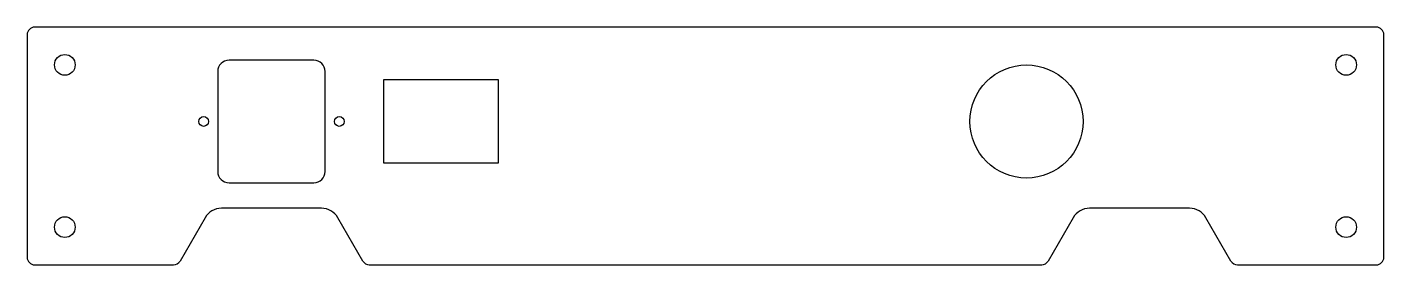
# Model space of a CAD drawing. Header units: millimetres. Extents: x -180 to 180, y -32 to 32.
import ezdxf

# ---------------------------------------------------------------- set-up
doc = ezdxf.new("R2010")
doc.units = ezdxf.units.MM

msp = doc.modelspace()

# ---------------------------------------------------------------- linework, layer by layer
at = {"color": 7, "linetype": 'Continuous', "lineweight": 25}
for p, q in [((-180, 29.5), (-180, -29.5)), ((178, 31.5), (-178, 31.5)), ((180, -29.5), (180, 29.5)), ((-103.93, 22.75), (-126.43, 22.75)), ((-129.43, 19.75), (-129.43, -6.75)), ((-100.93, -6.75), (-100.93, 19.75)), ((-85.43, 17.5), (-85.43, -4.5)), ((-54.93, 17.5), (-85.43, 17.5)), ((-54.93, -4.5), (-54.93, 17.5)), ((-85.43, -4.5), (-54.93, -4.5)), ((-126.43, -9.75), (-103.93, -9.75)), ((-101.9, -16.5), (-128.46, -16.5)), ((128.46, -16.5), (101.9, -16.5)), ((-132.79, -19), (-139.43, -30.5)), ((-90.93, -30.5), (-97.57, -19)), ((97.57, -19), (90.93, -30.5)), ((139.43, -30.5), (132.79, -19)), ((-178, -31.5), (-141.16, -31.5)), ((-89.2, -31.5), (89.2, -31.5)), ((141.16, -31.5), (178, -31.5))]:
    msp.add_line(p, q, dxfattribs=at)
for centre, radius in [((-170, 21.5), 2.75), ((170, 21.5), 2.75), ((85.18, 6.5), 15), ((-133.18, 6.5), 1.3), ((-97.18, 6.5), 1.3), ((-170, -21.5), 2.75), ((170, -21.5), 2.75)]:
    msp.add_circle(centre, radius, dxfattribs=at)
for centre, radius, start, end in [((-178, 29.5), 2, 90, 180), ((178, 29.5), 2, 0, 90), ((-126.43, 19.75), 3, 90, 180), ((-103.93, 19.75), 3, 0, 90), ((-126.43, -6.75), 3, 180, 270), ((-103.93, -6.75), 3, 270, 0), ((-128.46, -21.5), 5, 90, 150), ((-101.9, -21.5), 5, 30, 90), ((101.9, -21.5), 5, 90, 150), ((128.46, -21.5), 5, 30, 90), ((-178, -29.5), 2, 180, 270), ((-141.16, -29.5), 2, 270, 330), ((-89.2, -29.5), 2, 210, 270), ((89.2, -29.5), 2, 270, 330), ((141.16, -29.5), 2, 210, 270), ((178, -29.5), 2, 270, 0)]:
    msp.add_arc(centre, radius, start, end, dxfattribs=at)

doc.saveas('drawing.dxf')
